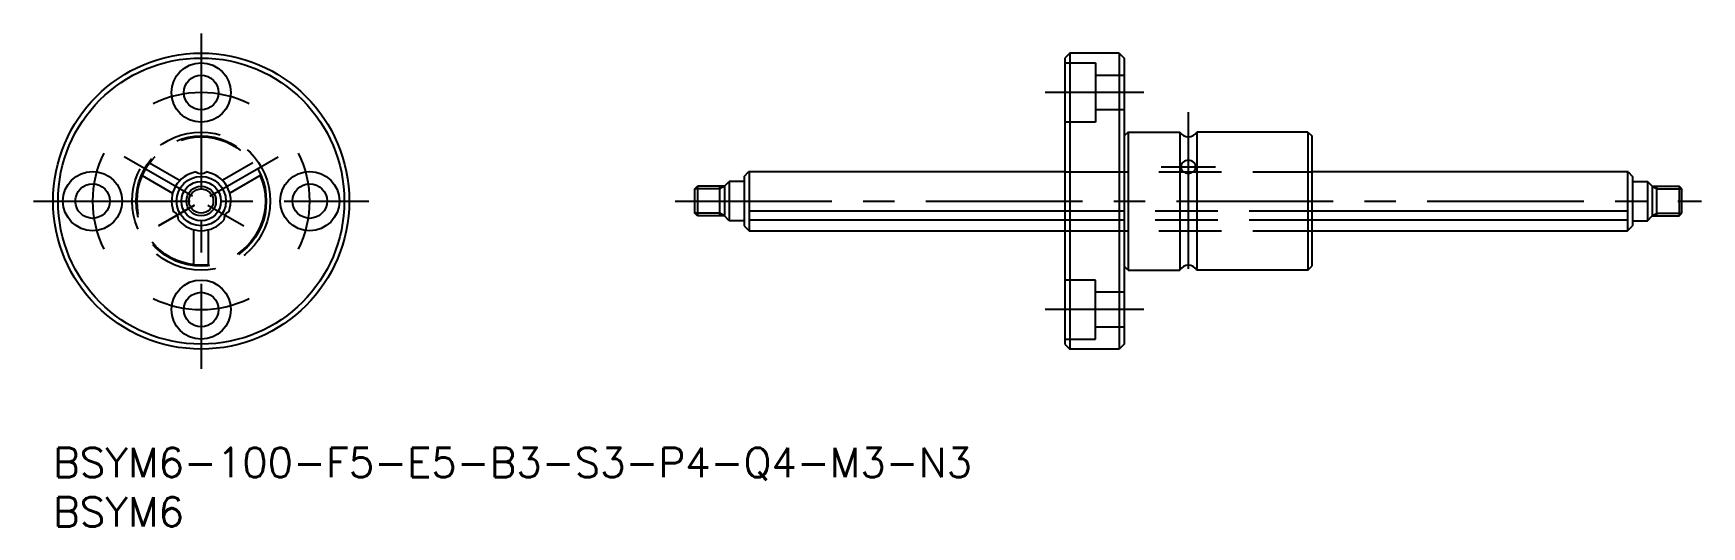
# Model space of a CAD drawing. Extents: x -2 to 167, y -8 to 42.
import ezdxf

# ---------------------------------------------------------------- set-up
doc = ezdxf.new("R2010")
doc.units = 0
doc.header["$LTSCALE"] = 0.5
doc.linetypes.add('CENTER', pattern=[50.8, 31.75, -6.35, 6.35, -6.35])
doc.linetypes.add('DASHED', pattern=[19.05, 12.7, -6.35])
for name, color, linetype in [('MSM_CENTER', 1, 'CENTER'), ('MSM_CONTINUOUS', 7, 'CONTINUOUS'), ('MSM_DASHED', 4, 'DASHED'), ('MSM_NARROW', 5, 'CONTINUOUS'), ('MSM_PART_NUMBER', 7, 'CONTINUOUS')]:
    doc.layers.add(name, color=color, linetype=linetype)
doc.styles.get("Standard").update_dxf_attribs({"font": 'txt.shx', "height": 3, "bigfont": 'bigfont.shx'})

# ---------------------------------------------------------------- blocks, each defined once
blk = doc.blocks.new('*U2')
at = {"layer": 'MSM_PART_NUMBER'}
blk.add_text('BSYM6-100-F5-E5-B3-S3-P4-Q4-M3-N3', height=3, dxfattribs=at).set_placement((0, -3))
blk = doc.blocks.new('*U3')
at = {"layer": 'MSM_PART_NUMBER'}
blk.add_text('BSYM6', height=3, dxfattribs=at).set_placement((0, -8))

msp = doc.modelspace()

# ---------------------------------------------------------------- linework, layer by layer
at = {"layer": 'MSM_CENTER'}
for p, q in [((15, 42), (15, 8)), ((110.5, 36), (100.5, 36)), ((115, 34), (115, 16)), ((14.13, 25.5), (7.21, 29.5)), ((15.87, 25.5), (22.79, 29.5)), ((112.25, 28.48), (117.75, 28.48)), ((-2, 25), (32, 25)), ((10.67, 22.5), (14.31, 24.6)), ((14.31, 24.6), (10.67, 22.5)), ((15.69, 24.6), (19.33, 22.5)), ((63, 25), (167, 25)), ((110.5, 14), (100.5, 14))]:
    msp.add_line(p, q, dxfattribs=at)
for start, end in [(63.7269, 116.2731), (153.7269, 206.2731), (333.7269, 26.2731), (243.7269, 296.2731)]:
    msp.add_arc((15, 25), 11, start, end, dxfattribs=at)
at = {"layer": 'MSM_CONTINUOUS'}
for p, q in [((103, 40), (102.5, 39.5)), ((102.5, 39.5), (102.5, 10.5)), ((103, 40), (103, 10)), ((108, 40), (103, 40)), ((108, 40), (108, 10)), ((108, 40), (108.5, 39.5)), ((108.5, 39.5), (108.5, 10.5)), ((108.9, 32), (108.5, 31.6)), ((108.9, 32), (108.9, 18)), ((108.9, 32), (114.15, 32)), ((114.15, 32), (114.15, 18)), ((127.1, 32), (115.85, 32)), ((115.85, 32), (115.85, 18)), ((127.1, 32), (127.1, 18)), ((127.1, 32), (127.5, 31.6)), ((127.5, 31.6), (127.5, 18.4)), ((70, 27.5), (70.45, 27.95)), ((70, 27.5), (70, 22.5)), ((102.5, 27.95), (70.45, 27.95)), ((70.5, 27.95), (70.5, 22)), ((159.55, 27.95), (127.5, 27.95)), ((159.5, 27.95), (159.5, 22)), ((159.55, 27.95), (160, 27.5)), ((160, 27.5), (160, 22.5)), ((65, 26.23), (65.27, 26.5)), ((65, 23.77), (65, 26.23)), ((68, 26.5), (65.27, 26.5)), ((65.27, 26.5), (65.27, 23.5)), ((67.53, 23.5), (67.53, 26.5)), ((68, 26.5), (68.5, 27)), ((68, 26.5), (68, 23.5)), ((68.5, 27), (68.5, 23)), ((70, 27), (68.5, 27)), ((160, 27), (161.5, 27)), ((162, 26.5), (161.5, 27)), ((161.5, 27), (161.5, 23)), ((162, 26.5), (162, 23.5)), ((162, 26.5), (164.73, 26.5)), ((162.47, 23.5), (162.47, 26.5)), ((165, 26.23), (164.73, 26.5)), ((164.73, 26.5), (164.73, 23.5)), ((165, 23.77), (165, 26.23)), ((65.27, 23.5), (65, 23.77)), ((102.5, 23.98), (70.5, 23.98)), ((159.5, 23.98), (127.5, 23.98)), ((164.73, 23.5), (165, 23.77)), ((68, 23.5), (65.27, 23.5)), ((68.5, 23), (68, 23.5)), ((70, 23), (68.5, 23)), ((70, 22.5), (70.5, 22)), ((102.5, 23.06), (70.5, 23.06)), ((70.5, 22), (102.5, 22)), ((159.5, 23.06), (127.5, 23.06)), ((127.5, 22), (159.5, 22)), ((159.5, 22), (160, 22.5)), ((160, 23), (161.5, 23)), ((161.5, 23), (162, 23.5)), ((162, 23.5), (164.73, 23.5)), ((108.9, 18), (108.5, 18.4)), ((108.9, 18), (114.15, 18)), ((127.1, 18), (115.85, 18)), ((127.1, 18), (127.5, 18.4)), ((102.5, 10.5), (103, 10)), ((108.5, 10.5), (108, 10)), ((108, 10), (103, 10))]:
    msp.add_line(p, q, dxfattribs=at)
for centre, radius in [((15, 25), 15), ((15, 25), 14.5), ((15, 36), 3), ((15, 36), 1.75), ((4, 25), 3), ((15, 25), 2.5), ((26, 25), 3), ((4, 25), 1.75), ((15, 25), 2), ((15, 25), 1.5), ((26, 25), 1.75), ((15, 14), 3), ((15, 14), 1.75)]:
    msp.add_circle(centre, radius, dxfattribs=at)
for centre, radius, start, end in [((115, 32.47), 0.971, 208.94, 331.06), ((114.86, 28.47), 0.613, 127.6083, 179.0223), ((114.99, 28.31), 0.817, 89.5317, 128.1011), ((115.01, 28.31), 0.817, 51.8989, 90.4683), ((115.14, 28.47), 0.613, 0.9777, 52.3917), ((15, 25), 3, 100.1952, 199.8048), ((15, 28.8), 1, 237.9266, 302.0734), ((15, 25), 3, 340.1952, 79.8048), ((114.86, 28.49), 0.613, 180.9777, 232.3917), ((114.99, 28.65), 0.817, 231.8989, 270.4683), ((115.01, 28.65), 0.817, 269.5317, 308.1011), ((115.14, 28.49), 0.613, 307.6083, 359.0223), ((11.71, 23.1), 1, 357.9266, 62.0734), ((18.29, 23.1), 1, 117.9266, 182.0734), ((15, 25), 3, 220.1952, 319.8048), ((115, 17.53), 0.971, 28.94, 151.06)]:
    msp.add_arc(centre, radius, start, end, dxfattribs=at)
at = {"layer": 'MSM_DASHED'}
for p, q in [((102.5, 39), (105.6, 39)), ((105.6, 39), (105.6, 33)), ((105.6, 37.75), (108.5, 37.75)), ((108.5, 34.25), (105.6, 34.25)), ((105.6, 33), (102.5, 33)), ((9.78, 28.88), (12.86, 27.1)), ((20.22, 28.88), (17.14, 27.1)), ((9.03, 27.58), (12.11, 25.8)), ((20.97, 27.58), (17.89, 25.8)), ((102.5, 27.95), (127.5, 27.95)), ((127.5, 23.98), (102.5, 23.98)), ((14.25, 18.54), (14.25, 22.1)), ((15.75, 18.54), (15.75, 22.1)), ((127.5, 23.06), (102.5, 23.06)), ((102.5, 22), (127.5, 22)), ((105.6, 17), (102.5, 17)), ((105.6, 11), (105.6, 17)), ((108.5, 15.75), (105.6, 15.75)), ((105.6, 12.25), (108.5, 12.25)), ((102.5, 11), (105.6, 11))]:
    msp.add_line(p, q, dxfattribs=at)
for radius in [7, 6.6, 6.5]:
    msp.add_circle((15, 25), radius, dxfattribs=at)
at = {"layer": 'MSM_NARROW'}
for p, q in [((67.53, 26.23), (65, 26.23)), ((68, 26.5), (67.53, 26.23)), ((162, 26.5), (162.47, 26.23)), ((162.47, 26.23), (165, 26.23)), ((67.53, 23.77), (65, 23.77)), ((68, 23.5), (67.53, 23.77)), ((162, 23.5), (162.47, 23.77)), ((162.47, 23.77), (165, 23.77))]:
    msp.add_line(p, q, dxfattribs=at)
msp.add_circle((15, 25), 1.23, dxfattribs=at)

# ---------------------------------------------------------------- block references
at = {"layer": 'MSM_CONTINUOUS'}
for name in ['*U2', '*U3']:
    msp.add_blockref(name, (0, 0), dxfattribs=at)

doc.saveas('drawing.dxf')
